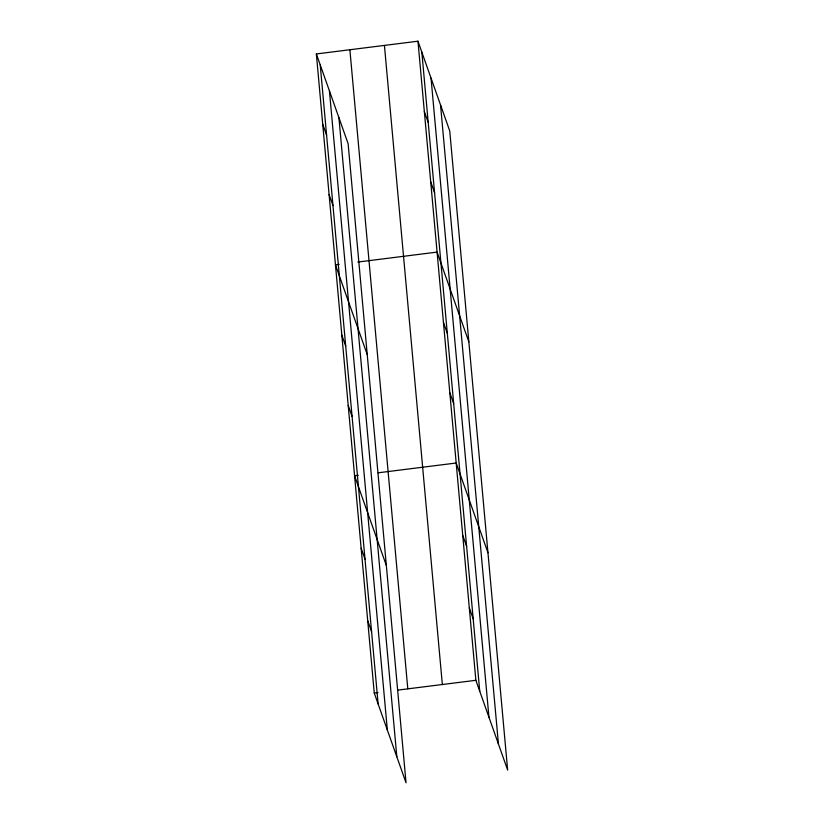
<?xml version="1.0" encoding="UTF-8"?>
<svg xmlns="http://www.w3.org/2000/svg" width="824" height="824" viewBox="0 0 824 824"><rect width="100%" height="100%" fill="white"/><g stroke="black" fill="none" stroke-linecap="round" stroke-linejoin="round"><path stroke-width="1.24" d="M316.354 53.951L348.13 143.695L406.036 782.8L374.261 693.066L316.354 53.951L417.964 41.2L449.739 130.934L507.646 770.049L475.87 680.305L417.964 41.2M339.189 264.391L335.461 264.864L367.236 354.598M357.812 262.053L437.07 252.103L468.846 341.847M358.296 475.304L354.577 475.767L386.353 565.501M378.164 472.801L456.177 463.016L487.963 552.75M374.261 693.066L377.989 692.593M397.858 690.1L475.87 680.305M424.329 111.498L428.202 122.446M430.705 181.805L434.578 192.744M443.436 322.411L447.319 333.349M449.811 392.708L453.684 403.647M322.72 124.259L326.603 135.198M462.748 535.446L466.621 546.384M329.095 194.557L332.968 205.495M469.309 607.875L473.182 618.814M341.836 335.162L345.709 346.101M348.202 405.459L352.075 416.408M361.139 548.197L365.011 559.136M367.7 620.626L371.572 631.575M440.531 104.936L498.438 744.041M431.045 78.146L488.951 717.251M421.837 52.139L479.743 691.254M384.427 45.413L442.344 684.517M349.881 49.749L407.798 688.854M338.922 117.688L396.828 756.793M329.435 90.898L387.342 730.002M320.227 64.89L378.134 704.005"/></g></svg>
